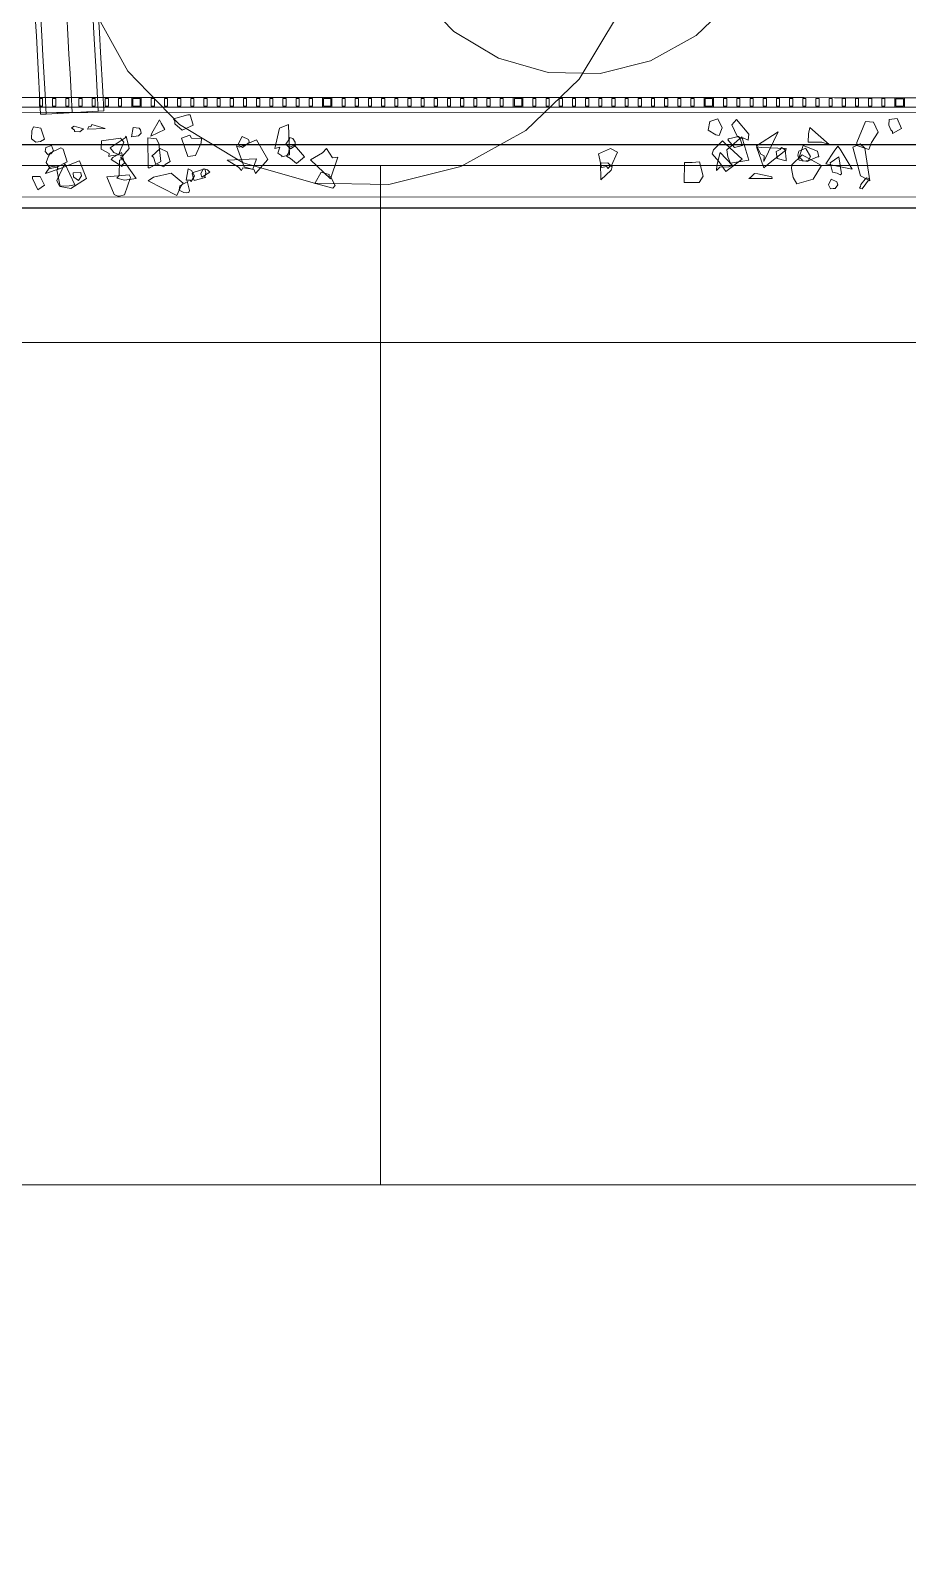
# Model space of a CAD drawing. Header units: millimetres. Extents: x -31757 to 121236, y -27283 to 59400.
# Drawn here: x 60541 to 68868, y -12800 to 1683 of the extents above; entities that cross this region are included whole.
import ezdxf

# ---------------------------------------------------------------- set-up
doc = ezdxf.new("R2010")
doc.units = ezdxf.units.MM
for name, color, linetype, lineweight in [('10_見えがかり', 7, 'Continuous', 13), ('30_敷地・外構', 8, 'Continuous', 9), ('90_図枠', 7, 'Continuous', 25)]:
    doc.layers.add(name, color=color, linetype=linetype, lineweight=lineweight)

msp = doc.modelspace()

# ---------------------------------------------------------------- linework, layer by layer
at = {"layer": '10_見えがかり'}
for points in [[(61132, 1844), (61142, 1658), (61163, 1288), (61173, 1102), (61183, 917), (60690, 890), (60680, 1075), (60659, 1446), (60649, 1631), (60618, 2187)], [(61174, 2032), (61195, 1661), (61205, 1476), (61226, 1105), (61236, 920), (61186, 917), (60687, 890), (60637, 887), (60627, 1072), (60616, 1257), (60596, 1628), (60586, 1813)], [(67216, 1977), (66861, 1634), (66429, 1395), (65951, 1275), (65457, 1284), (64983, 1420), (64560, 1674), (64217, 2029)], [(66113, 1827), (65750, 1222), (65243, 733), (64626, 391), (63942, 221), (63238, 233), (62560, 427), (61956, 790), (61466, 1297), (61124, 1914)], [(51942, 1047), (54960, 1046), (57978, 1046), (60996, 1046), (64014, 1046), (67032, 1046), (70050, 1045)], [(60354, 1046), (60928, 1046), (61071, 1046), (61215, 1046), (61502, 1046), (61502, 1038), (61502, 1031), (61502, 1023), (61502, 1001), (61502, 993), (61502, 978), (61502, 971), (61502, 963), (61502, 956), (61071, 956), (60928, 956), (60784, 956), (60641, 956), (60497, 956)], [(60633, 1038), (60636, 1038), (60638, 1038), (60643, 1038), (60646, 1038), (60648, 1038), (60651, 1038), (60656, 1038), (60656, 1026), (60656, 1020), (60656, 1013), (60656, 1007), (60656, 1001), (60656, 995), (60656, 988), (60656, 982), (60656, 976), (60656, 963), (60653, 963), (60651, 963), (60646, 963), (60643, 963), (60641, 963), (60633, 963), (60631, 963), (60628, 963), (60626, 963), (60626, 970), (60626, 976), (60626, 982), (60626, 988), (60626, 995), (60626, 1013), (60626, 1020), (60626, 1026), (60626, 1038), (60631, 1038), (60633, 1038)], [(60756, 1038), (60758, 1038), (60761, 1038), (60763, 1038), (60768, 1038), (60771, 1038), (60773, 1038), (60776, 1038), (60778, 1038), (60781, 1038), (60781, 1032), (60781, 1013), (60781, 1001), (60781, 982), (60781, 976), (60781, 963), (60778, 963), (60773, 963), (60771, 963), (60768, 963), (60766, 963), (60763, 963), (60761, 963), (60758, 963), (60753, 963), (60751, 963), (60751, 976), (60751, 982), (60751, 988), (60751, 995), (60751, 1007), (60751, 1020), (60751, 1026), (60751, 1038), (60753, 1038), (60756, 1038)], [(60883, 1038), (60886, 1038), (60888, 1038), (60891, 1038), (60893, 1038), (60896, 1038), (60898, 1038), (60906, 1038), (60906, 1032), (60906, 1026), (60906, 1020), (60906, 1013), (60906, 1007), (60906, 988), (60906, 982), (60906, 976), (60906, 970), (60906, 963), (60901, 963), (60898, 963), (60896, 963), (60893, 963), (60891, 963), (60888, 963), (60883, 963), (60881, 963), (60876, 963), (60876, 970), (60876, 976), (60876, 982), (60876, 988), (60876, 995), (60876, 1007), (60876, 1013), (60876, 1020), (60876, 1026), (60876, 1032), (60876, 1038), (60881, 1038), (60883, 1038)], [(61011, 1038), (61014, 1038), (61016, 1038), (61019, 1038), (61021, 1038), (61024, 1038), (61026, 1038), (61029, 1038), (61031, 1038), (61031, 1032), (61031, 1026), (61031, 1020), (61031, 1013), (61031, 1007), (61031, 982), (61031, 976), (61031, 963), (61029, 963), (61026, 963), (61021, 963), (61019, 963), (61014, 963), (61011, 963), (61009, 963), (61006, 963), (61004, 963), (61001, 963), (61001, 970), (61001, 976), (61001, 982), (61001, 988), (61001, 1001), (61001, 1013), (61001, 1026), (61001, 1032), (61001, 1038), (61004, 1038), (61006, 1038), (61011, 1038)], [(61131, 1038), (61134, 1038), (61136, 1038), (61139, 1038), (61141, 1038), (61144, 1038), (61146, 1038), (61149, 1038), (61151, 1038), (61154, 1038), (61156, 1038), (61156, 1032), (61156, 1026), (61156, 1020), (61156, 1007), (61156, 995), (61156, 988), (61156, 982), (61156, 976), (61156, 963), (61154, 963), (61151, 963), (61149, 963), (61146, 963), (61144, 963), (61141, 963), (61139, 963), (61136, 963), (61134, 963), (61131, 963), (61129, 963), (61126, 963), (61126, 976), (61126, 982), (61126, 988), (61126, 995), (61126, 1007), (61126, 1013), (61126, 1020), (61126, 1026), (61126, 1038), (61129, 1038), (61131, 1038)], [(61259, 1038), (61261, 1038), (61264, 1038), (61266, 1038), (61269, 1038), (61276, 1038), (61279, 1038), (61281, 1038), (61281, 1032), (61281, 1026), (61281, 1020), (61281, 1001), (61281, 995), (61281, 988), (61281, 982), (61281, 976), (61281, 970), (61281, 963), (61276, 963), (61274, 963), (61271, 963), (61269, 963), (61266, 963), (61264, 963), (61261, 963), (61259, 963), (61256, 963), (61254, 963), (61251, 963), (61251, 970), (61251, 982), (61251, 988), (61251, 995), (61251, 1001), (61251, 1007), (61251, 1013), (61251, 1032), (61251, 1038), (61254, 1038), (61256, 1038), (61259, 1038)], [(61384, 1038), (61386, 1038), (61389, 1038), (61391, 1038), (61394, 1038), (61399, 1038), (61401, 1038), (61404, 1038), (61406, 1038), (61406, 1032), (61406, 1026), (61406, 1013), (61406, 1007), (61406, 995), (61406, 988), (61406, 982), (61406, 976), (61406, 970), (61406, 963), (61404, 963), (61401, 963), (61399, 963), (61396, 963), (61394, 963), (61391, 963), (61389, 963), (61386, 963), (61384, 963), (61379, 963), (61376, 963), (61376, 970), (61376, 976), (61376, 982), (61376, 988), (61376, 995), (61376, 1001), (61376, 1007), (61376, 1013), (61376, 1020), (61376, 1032), (61376, 1038), (61381, 1038), (61384, 1038)], [(61502, 1031), (61502, 1046), (61509, 1046), (61524, 1046), (61539, 1046), (61547, 1046), (61554, 1046), (61562, 1046), (61569, 1046), (61584, 1046), (61592, 1046), (61592, 1038), (61592, 1031), (61592, 1023), (61592, 1016), (61592, 1008), (61592, 1001), (61592, 993), (61592, 986), (61592, 978), (61592, 971), (61592, 956), (61584, 956), (61577, 956), (61562, 956), (61554, 956), (61547, 956), (61539, 956), (61532, 956), (61517, 956), (61509, 956), (61502, 956), (61502, 963), (61502, 971), (61502, 978), (61502, 986), (61502, 993), (61502, 1001), (61502, 1023), (61502, 1031)], [(61512, 1024), (61512, 1030), (61512, 1036), (61517, 1036), (61523, 1036), (61529, 1036), (61535, 1036), (61541, 1036), (61552, 1036), (61558, 1036), (61564, 1036), (61570, 1036), (61582, 1036), (61582, 1030), (61582, 1024), (61582, 1018), (61582, 1013), (61582, 1007), (61582, 995), (61582, 983), (61582, 978), (61582, 966), (61570, 966), (61564, 966), (61558, 966), (61552, 966), (61547, 966), (61541, 966), (61535, 966), (61529, 966), (61512, 966), (61512, 972), (61512, 978), (61512, 983), (61512, 995), (61512, 1001), (61512, 1007), (61512, 1013), (61512, 1018), (61512, 1024)], [(61592, 1001), (61592, 1008), (61592, 1016), (61592, 1023), (61592, 1038), (61592, 1046), (62022, 1046), (62166, 1046), (62309, 1046), (62453, 1046), (62596, 1046), (62740, 1046), (62883, 1046), (63313, 1046), (63313, 1038), (63313, 1031), (63313, 1023), (63313, 1016), (63313, 1008), (63313, 993), (63313, 986), (63313, 978), (63313, 971), (63313, 963), (63313, 956), (63170, 956), (63027, 956), (62883, 956), (62740, 956), (62596, 956), (62453, 956), (62309, 956), (62166, 956), (62022, 956), (61879, 956), (61735, 956), (61592, 956), (61592, 963), (61592, 971), (61592, 978), (61592, 986), (61592, 1001)], [(61694, 1038), (61697, 1038), (61699, 1038), (61702, 1038), (61704, 1038), (61709, 1038), (61712, 1038), (61714, 1038), (61717, 1038), (61717, 1032), (61717, 1026), (61717, 1020), (61717, 1013), (61717, 1007), (61717, 1001), (61717, 995), (61717, 988), (61717, 982), (61717, 976), (61717, 970), (61717, 963), (61714, 963), (61712, 963), (61709, 963), (61707, 963), (61704, 963), (61702, 963), (61699, 963), (61694, 963), (61692, 963), (61689, 963), (61687, 963), (61687, 970), (61687, 976), (61687, 982), (61687, 1001), (61687, 1007), (61687, 1020), (61687, 1026), (61687, 1032), (61687, 1038), (61689, 1038), (61692, 1038), (61694, 1038)], [(61819, 1038), (61822, 1038), (61824, 1038), (61827, 1038), (61829, 1038), (61832, 1038), (61834, 1038), (61837, 1038), (61839, 1038), (61842, 1038), (61842, 1032), (61842, 1026), (61842, 1020), (61842, 1013), (61842, 1007), (61842, 995), (61842, 988), (61842, 982), (61842, 976), (61842, 970), (61842, 963), (61839, 963), (61837, 963), (61834, 963), (61832, 963), (61829, 963), (61827, 963), (61824, 963), (61822, 963), (61819, 963), (61817, 963), (61814, 963), (61812, 963), (61812, 970), (61812, 976), (61812, 988), (61812, 1001), (61812, 1007), (61812, 1013), (61812, 1026), (61812, 1038), (61814, 1038), (61817, 1038), (61819, 1038)], [(61942, 1038), (61945, 1038), (61947, 1038), (61950, 1038), (61952, 1038), (61960, 1038), (61962, 1038), (61965, 1038), (61967, 1038), (61967, 1032), (61967, 1026), (61967, 1020), (61967, 1007), (61967, 995), (61967, 988), (61967, 982), (61967, 976), (61967, 963), (61962, 963), (61960, 963), (61957, 963), (61955, 963), (61950, 963), (61947, 963), (61945, 963), (61940, 963), (61937, 963), (61937, 970), (61937, 976), (61937, 982), (61937, 988), (61937, 995), (61937, 1007), (61937, 1013), (61937, 1020), (61937, 1026), (61937, 1032), (61937, 1038), (61940, 1038), (61942, 1038)], [(62070, 1038), (62072, 1038), (62075, 1038), (62077, 1038), (62080, 1038), (62082, 1038), (62085, 1038), (62087, 1038), (62090, 1038), (62092, 1038), (62092, 1032), (62092, 1026), (62092, 1020), (62092, 1007), (62092, 995), (62092, 988), (62092, 982), (62092, 976), (62092, 970), (62092, 963), (62087, 963), (62085, 963), (62080, 963), (62077, 963), (62075, 963), (62070, 963), (62067, 963), (62062, 963), (62062, 982), (62062, 988), (62062, 1007), (62062, 1013), (62062, 1020), (62062, 1038), (62065, 1038), (62070, 1038)], [(62192, 1038), (62197, 1038), (62200, 1038), (62202, 1038), (62205, 1038), (62212, 1038), (62215, 1038), (62217, 1038), (62217, 1032), (62217, 1026), (62217, 1013), (62217, 1001), (62217, 988), (62217, 982), (62217, 976), (62217, 963), (62215, 963), (62212, 963), (62210, 963), (62207, 963), (62205, 963), (62202, 963), (62200, 963), (62197, 963), (62195, 963), (62192, 963), (62190, 963), (62187, 963), (62187, 970), (62187, 976), (62187, 982), (62187, 988), (62187, 1007), (62187, 1013), (62187, 1020), (62187, 1026), (62187, 1032), (62187, 1038), (62190, 1038), (62192, 1038)], [(62317, 1038), (62322, 1038), (62325, 1038), (62327, 1038), (62330, 1038), (62332, 1038), (62335, 1038), (62337, 1038), (62340, 1038), (62342, 1038), (62342, 1032), (62342, 1026), (62342, 1020), (62342, 1013), (62342, 1007), (62342, 995), (62342, 988), (62342, 982), (62342, 976), (62342, 963), (62340, 963), (62337, 963), (62335, 963), (62332, 963), (62330, 963), (62327, 963), (62325, 963), (62322, 963), (62320, 963), (62317, 963), (62315, 963), (62312, 963), (62312, 970), (62312, 982), (62312, 995), (62312, 1013), (62312, 1020), (62312, 1032), (62312, 1038), (62315, 1038), (62317, 1038)], [(62445, 1038), (62448, 1038), (62450, 1038), (62455, 1038), (62460, 1038), (62463, 1038), (62465, 1038), (62468, 1038), (62468, 1032), (62468, 1020), (62468, 1013), (62468, 1007), (62468, 1001), (62468, 995), (62468, 988), (62468, 982), (62468, 976), (62468, 970), (62468, 963), (62463, 963), (62460, 963), (62458, 963), (62455, 963), (62445, 963), (62443, 963), (62438, 963), (62438, 970), (62438, 976), (62438, 982), (62438, 988), (62438, 995), (62438, 1001), (62438, 1007), (62438, 1013), (62438, 1020), (62438, 1026), (62438, 1038), (62440, 1038), (62443, 1038), (62445, 1038)], [(62568, 1038), (62570, 1038), (62573, 1038), (62575, 1038), (62578, 1038), (62583, 1038), (62585, 1038), (62588, 1038), (62590, 1038), (62593, 1038), (62593, 1032), (62593, 1026), (62593, 1020), (62593, 1013), (62593, 1007), (62593, 995), (62593, 982), (62593, 976), (62593, 963), (62590, 963), (62588, 963), (62583, 963), (62580, 963), (62578, 963), (62575, 963), (62573, 963), (62568, 963), (62565, 963), (62563, 963), (62563, 970), (62563, 976), (62563, 988), (62563, 995), (62563, 1001), (62563, 1007), (62563, 1013), (62563, 1020), (62563, 1026), (62563, 1032), (62563, 1038), (62565, 1038), (62568, 1038)], [(62693, 1038), (62695, 1038), (62698, 1038), (62700, 1038), (62703, 1038), (62705, 1038), (62708, 1038), (62713, 1038), (62715, 1038), (62718, 1038), (62718, 1032), (62718, 1020), (62718, 1013), (62718, 1007), (62718, 995), (62718, 988), (62718, 982), (62718, 976), (62718, 963), (62713, 963), (62710, 963), (62708, 963), (62705, 963), (62700, 963), (62698, 963), (62695, 963), (62693, 963), (62690, 963), (62688, 963), (62688, 976), (62688, 982), (62688, 988), (62688, 995), (62688, 1007), (62688, 1013), (62688, 1020), (62688, 1026), (62688, 1032), (62688, 1038), (62690, 1038), (62693, 1038)], [(62820, 1038), (62823, 1038), (62825, 1038), (62830, 1038), (62833, 1038), (62835, 1038), (62840, 1038), (62843, 1038), (62843, 1032), (62843, 1026), (62843, 1020), (62843, 1013), (62843, 1007), (62843, 1001), (62843, 995), (62843, 988), (62843, 982), (62843, 976), (62843, 970), (62843, 963), (62840, 963), (62838, 963), (62835, 963), (62833, 963), (62830, 963), (62825, 963), (62823, 963), (62820, 963), (62818, 963), (62815, 963), (62813, 963), (62813, 970), (62813, 976), (62813, 982), (62813, 988), (62813, 995), (62813, 1001), (62813, 1013), (62813, 1020), (62813, 1026), (62813, 1032), (62813, 1038), (62815, 1038), (62820, 1038)], [(62943, 1038), (62948, 1038), (62951, 1038), (62953, 1038), (62956, 1038), (62958, 1038), (62961, 1038), (62963, 1038), (62966, 1038), (62968, 1038), (62968, 1032), (62968, 1026), (62968, 1020), (62968, 1013), (62968, 1007), (62968, 995), (62968, 988), (62968, 982), (62968, 976), (62968, 963), (62966, 963), (62963, 963), (62961, 963), (62958, 963), (62956, 963), (62953, 963), (62951, 963), (62948, 963), (62946, 963), (62943, 963), (62941, 963), (62938, 963), (62938, 970), (62938, 976), (62938, 982), (62938, 995), (62938, 1001), (62938, 1007), (62938, 1013), (62938, 1020), (62938, 1026), (62938, 1038), (62941, 1038), (62943, 1038)], [(63068, 1038), (63071, 1038), (63076, 1038), (63081, 1038), (63086, 1038), (63088, 1038), (63091, 1038), (63093, 1038), (63093, 1032), (63093, 1026), (63093, 1020), (63093, 1001), (63093, 995), (63093, 982), (63093, 976), (63093, 963), (63091, 963), (63088, 963), (63086, 963), (63083, 963), (63081, 963), (63078, 963), (63076, 963), (63073, 963), (63071, 963), (63066, 963), (63063, 963), (63063, 970), (63063, 982), (63063, 988), (63063, 995), (63063, 1001), (63063, 1007), (63063, 1013), (63063, 1020), (63063, 1032), (63063, 1038), (63066, 1038), (63068, 1038)], [(63196, 1038), (63198, 1038), (63201, 1038), (63203, 1038), (63206, 1038), (63211, 1038), (63213, 1038), (63218, 1038), (63218, 1026), (63218, 1020), (63218, 1013), (63218, 1001), (63218, 988), (63218, 976), (63218, 963), (63213, 963), (63211, 963), (63208, 963), (63206, 963), (63196, 963), (63193, 963), (63191, 963), (63188, 963), (63188, 976), (63188, 982), (63188, 1001), (63188, 1007), (63188, 1013), (63188, 1020), (63188, 1026), (63188, 1032), (63188, 1038), (63191, 1038), (63193, 1038), (63196, 1038)], [(63313, 1038), (63313, 1046), (63321, 1046), (63328, 1046), (63336, 1046), (63343, 1046), (63351, 1046), (63358, 1046), (63366, 1046), (63373, 1046), (63381, 1046), (63388, 1046), (63396, 1046), (63403, 1046), (63403, 1038), (63403, 1031), (63403, 1008), (63403, 993), (63403, 971), (63403, 963), (63403, 956), (63396, 956), (63388, 956), (63381, 956), (63373, 956), (63366, 956), (63358, 956), (63351, 956), (63343, 956), (63321, 956), (63313, 956), (63313, 963), (63313, 971), (63313, 978), (63313, 986), (63313, 993), (63313, 1001), (63313, 1016), (63313, 1023), (63313, 1031), (63313, 1038)], [(63323, 1030), (63323, 1036), (63329, 1036), (63335, 1036), (63341, 1036), (63347, 1036), (63353, 1036), (63358, 1036), (63364, 1036), (63370, 1036), (63376, 1036), (63382, 1036), (63388, 1036), (63393, 1036), (63393, 1030), (63393, 1024), (63393, 1018), (63393, 1012), (63393, 1007), (63393, 1001), (63393, 989), (63393, 983), (63393, 977), (63393, 972), (63393, 966), (63388, 966), (63382, 966), (63370, 966), (63364, 966), (63358, 966), (63353, 966), (63347, 966), (63335, 966), (63329, 966), (63323, 966), (63323, 972), (63323, 983), (63323, 989), (63323, 995), (63323, 1001), (63323, 1007), (63323, 1012), (63323, 1018), (63323, 1024), (63323, 1030)], [(63403, 986), (63403, 1001), (63403, 1008), (63403, 1016), (63403, 1023), (63403, 1031), (63403, 1038), (63403, 1046), (63547, 1046), (63690, 1046), (63834, 1046), (63977, 1046), (64121, 1046), (64264, 1046), (64408, 1046), (64695, 1046), (64838, 1046), (65125, 1046), (65125, 1038), (65125, 1031), (65125, 1023), (65125, 1016), (65125, 1008), (65125, 1001), (65125, 986), (65125, 978), (65125, 971), (65125, 956), (64982, 956), (64838, 956), (64695, 956), (64551, 956), (64408, 956), (64264, 956), (64121, 956), (63977, 956), (63834, 956), (63403, 956), (63403, 963), (63403, 971), (63403, 986)], [(63511, 1038), (63516, 1038), (63521, 1038), (63524, 1038), (63526, 1038), (63529, 1038), (63529, 1026), (63529, 1020), (63529, 1013), (63529, 1007), (63529, 1001), (63529, 988), (63529, 976), (63529, 963), (63524, 963), (63521, 963), (63519, 963), (63516, 963), (63509, 963), (63506, 963), (63504, 963), (63501, 963), (63499, 963), (63499, 976), (63499, 982), (63499, 988), (63499, 994), (63499, 1007), (63499, 1013), (63499, 1020), (63499, 1026), (63499, 1038), (63501, 1038), (63504, 1038), (63511, 1038)], [(63631, 1038), (63634, 1038), (63636, 1038), (63639, 1038), (63641, 1038), (63644, 1038), (63646, 1038), (63649, 1038), (63651, 1038), (63654, 1038), (63654, 1032), (63654, 1020), (63654, 1013), (63654, 1007), (63654, 1001), (63654, 982), (63654, 976), (63654, 970), (63654, 963), (63651, 963), (63649, 963), (63646, 963), (63644, 963), (63641, 963), (63639, 963), (63634, 963), (63631, 963), (63629, 963), (63626, 963), (63624, 963), (63624, 970), (63624, 976), (63624, 982), (63624, 988), (63624, 994), (63624, 1001), (63624, 1007), (63624, 1013), (63624, 1020), (63624, 1026), (63624, 1032), (63624, 1038), (63626, 1038), (63629, 1038), (63631, 1038)], [(63754, 1038), (63756, 1038), (63759, 1038), (63764, 1038), (63766, 1038), (63769, 1038), (63776, 1038), (63779, 1038), (63779, 1032), (63779, 1013), (63779, 1007), (63779, 994), (63779, 988), (63779, 976), (63779, 963), (63776, 963), (63771, 963), (63769, 963), (63766, 963), (63761, 963), (63759, 963), (63756, 963), (63754, 963), (63751, 963), (63749, 963), (63749, 970), (63749, 976), (63749, 982), (63749, 988), (63749, 994), (63749, 1007), (63749, 1013), (63749, 1019), (63749, 1026), (63749, 1032), (63749, 1038), (63751, 1038), (63754, 1038)], [(63882, 1038), (63884, 1038), (63887, 1038), (63889, 1038), (63892, 1038), (63894, 1038), (63897, 1038), (63902, 1038), (63904, 1038), (63904, 1026), (63904, 1019), (63904, 1013), (63904, 1001), (63904, 994), (63904, 988), (63904, 982), (63904, 976), (63904, 963), (63897, 963), (63894, 963), (63892, 963), (63889, 963), (63887, 963), (63884, 963), (63882, 963), (63879, 963), (63877, 963), (63874, 963), (63874, 982), (63874, 988), (63874, 1007), (63874, 1013), (63874, 1019), (63874, 1026), (63874, 1038), (63877, 1038), (63882, 1038)], [(64007, 1038), (64009, 1038), (64014, 1038), (64017, 1038), (64019, 1038), (64022, 1038), (64027, 1038), (64029, 1038), (64029, 1032), (64029, 1026), (64029, 1013), (64029, 1007), (64029, 994), (64029, 988), (64029, 982), (64029, 976), (64029, 969), (64029, 963), (64027, 963), (64024, 963), (64022, 963), (64019, 963), (64017, 963), (64012, 963), (64009, 963), (64007, 963), (64004, 963), (64002, 963), (63999, 963), (63999, 969), (63999, 976), (63999, 988), (63999, 1001), (63999, 1007), (63999, 1013), (63999, 1019), (63999, 1032), (63999, 1038), (64002, 1038), (64004, 1038), (64007, 1038)], [(64129, 1038), (64132, 1038), (64134, 1038), (64137, 1038), (64139, 1038), (64142, 1038), (64144, 1038), (64152, 1038), (64154, 1038), (64154, 1032), (64154, 1026), (64154, 1019), (64154, 1013), (64154, 1007), (64154, 994), (64154, 988), (64154, 976), (64154, 963), (64152, 963), (64149, 963), (64144, 963), (64142, 963), (64139, 963), (64134, 963), (64132, 963), (64129, 963), (64127, 963), (64124, 963), (64124, 969), (64124, 976), (64124, 982), (64124, 994), (64124, 1007), (64124, 1019), (64124, 1026), (64124, 1032), (64124, 1038), (64127, 1038), (64129, 1038)], [(64257, 1038), (64259, 1038), (64262, 1038), (64264, 1038), (64267, 1038), (64269, 1038), (64272, 1038), (64274, 1038), (64277, 1038), (64279, 1038), (64279, 1032), (64279, 1026), (64279, 1019), (64279, 1013), (64279, 1007), (64279, 1001), (64279, 994), (64279, 988), (64279, 982), (64279, 976), (64279, 969), (64279, 963), (64277, 963), (64274, 963), (64272, 963), (64269, 963), (64267, 963), (64264, 963), (64262, 963), (64257, 963), (64254, 963), (64252, 963), (64249, 963), (64249, 976), (64249, 982), (64249, 988), (64249, 994), (64249, 1019), (64249, 1026), (64249, 1038), (64252, 1038), (64254, 1038), (64257, 1038)], [(64380, 1038), (64382, 1038), (64392, 1038), (64395, 1038), (64397, 1038), (64400, 1038), (64402, 1038), (64405, 1038), (64405, 1032), (64405, 1019), (64405, 1013), (64405, 1007), (64405, 988), (64405, 982), (64405, 976), (64405, 963), (64402, 963), (64400, 963), (64397, 963), (64395, 963), (64392, 963), (64390, 963), (64387, 963), (64385, 963), (64382, 963), (64380, 963), (64377, 963), (64375, 963), (64375, 976), (64375, 982), (64375, 988), (64375, 1001), (64375, 1007), (64375, 1013), (64375, 1019), (64375, 1026), (64375, 1032), (64375, 1038), (64377, 1038), (64380, 1038)], [(64507, 1038), (64510, 1038), (64512, 1038), (64515, 1038), (64517, 1038), (64520, 1038), (64522, 1038), (64525, 1038), (64527, 1038), (64530, 1038), (64530, 1032), (64530, 1026), (64530, 1019), (64530, 1013), (64530, 1007), (64530, 994), (64530, 982), (64530, 976), (64530, 969), (64530, 963), (64527, 963), (64522, 963), (64520, 963), (64517, 963), (64515, 963), (64512, 963), (64510, 963), (64507, 963), (64502, 963), (64500, 963), (64500, 969), (64500, 976), (64500, 982), (64500, 988), (64500, 994), (64500, 1007), (64500, 1019), (64500, 1026), (64500, 1032), (64500, 1038), (64502, 1038), (64505, 1038), (64507, 1038)], [(64632, 1038), (64635, 1038), (64637, 1038), (64640, 1038), (64642, 1038), (64645, 1038), (64650, 1038), (64652, 1038), (64655, 1038), (64655, 1032), (64655, 1026), (64655, 1013), (64655, 1007), (64655, 994), (64655, 988), (64655, 982), (64655, 976), (64655, 969), (64655, 963), (64652, 963), (64650, 963), (64647, 963), (64645, 963), (64642, 963), (64640, 963), (64637, 963), (64635, 963), (64632, 963), (64630, 963), (64625, 963), (64625, 969), (64625, 976), (64625, 982), (64625, 988), (64625, 994), (64625, 1007), (64625, 1013), (64625, 1026), (64625, 1032), (64625, 1038), (64627, 1038), (64630, 1038), (64632, 1038)], [(64755, 1038), (64757, 1038), (64760, 1038), (64762, 1038), (64765, 1038), (64767, 1038), (64770, 1038), (64772, 1038), (64775, 1038), (64777, 1038), (64780, 1038), (64780, 1032), (64780, 1026), (64780, 1019), (64780, 1013), (64780, 1001), (64780, 994), (64780, 988), (64780, 982), (64780, 976), (64780, 963), (64777, 963), (64775, 963), (64772, 963), (64770, 963), (64767, 963), (64762, 963), (64760, 963), (64757, 963), (64755, 963), (64752, 963), (64750, 963), (64750, 969), (64750, 982), (64750, 988), (64750, 994), (64750, 1007), (64750, 1013), (64750, 1019), (64750, 1026), (64750, 1032), (64750, 1038), (64752, 1038), (64755, 1038)], [(64880, 1038), (64883, 1038), (64885, 1038), (64888, 1038), (64890, 1038), (64893, 1038), (64895, 1038), (64898, 1038), (64900, 1038), (64903, 1038), (64905, 1038), (64905, 1032), (64905, 1026), (64905, 1019), (64905, 1007), (64905, 994), (64905, 988), (64905, 982), (64905, 976), (64905, 963), (64903, 963), (64900, 963), (64898, 963), (64895, 963), (64893, 963), (64890, 963), (64888, 963), (64885, 963), (64883, 963), (64880, 963), (64878, 963), (64875, 963), (64875, 969), (64875, 982), (64875, 988), (64875, 994), (64875, 1007), (64875, 1032), (64875, 1038), (64878, 1038), (64880, 1038)], [(65008, 1038), (65010, 1038), (65013, 1038), (65018, 1038), (65020, 1038), (65023, 1038), (65025, 1038), (65028, 1038), (65030, 1038), (65030, 1026), (65030, 1013), (65030, 994), (65030, 988), (65030, 976), (65030, 969), (65030, 963), (65028, 963), (65023, 963), (65020, 963), (65018, 963), (65015, 963), (65013, 963), (65010, 963), (65008, 963), (65005, 963), (65003, 963), (65000, 963), (65000, 969), (65000, 976), (65000, 982), (65000, 988), (65000, 994), (65000, 1001), (65000, 1007), (65000, 1013), (65000, 1019), (65000, 1026), (65000, 1032), (65000, 1038), (65003, 1038), (65005, 1038), (65008, 1038)], [(65125, 1038), (65125, 1046), (65133, 1046), (65140, 1046), (65148, 1046), (65155, 1046), (65163, 1046), (65178, 1046), (65185, 1046), (65193, 1046), (65200, 1046), (65208, 1046), (65215, 1046), (65215, 1038), (65215, 1031), (65215, 1023), (65215, 1008), (65215, 1001), (65215, 993), (65215, 986), (65215, 978), (65215, 971), (65215, 956), (65208, 956), (65200, 956), (65193, 956), (65185, 956), (65178, 956), (65163, 956), (65155, 956), (65148, 956), (65140, 956), (65133, 956), (65125, 956), (65125, 963), (65125, 971), (65125, 978), (65125, 986), (65125, 1001), (65125, 1008), (65125, 1016), (65125, 1023), (65125, 1038)], [(65135, 1024), (65135, 1030), (65135, 1036), (65141, 1036), (65147, 1036), (65153, 1036), (65159, 1036), (65165, 1036), (65170, 1036), (65176, 1036), (65182, 1036), (65188, 1036), (65200, 1036), (65205, 1036), (65205, 1030), (65205, 1024), (65205, 1012), (65205, 1007), (65205, 995), (65205, 989), (65205, 983), (65205, 977), (65205, 966), (65200, 966), (65194, 966), (65188, 966), (65182, 966), (65176, 966), (65170, 966), (65165, 966), (65159, 966), (65147, 966), (65141, 966), (65135, 966), (65135, 972), (65135, 977), (65135, 983), (65135, 989), (65135, 995), (65135, 1007), (65135, 1012), (65135, 1018), (65135, 1024)], [(65215, 986), (65215, 1001), (65215, 1008), (65215, 1016), (65215, 1023), (65215, 1031), (65215, 1038), (65215, 1046), (65933, 1046), (66076, 1046), (66220, 1046), (66363, 1046), (66937, 1046), (66937, 1038), (66937, 1031), (66937, 1023), (66937, 1016), (66937, 1008), (66937, 993), (66937, 986), (66937, 978), (66937, 971), (66937, 956), (66650, 956), (66507, 956), (66363, 956), (66220, 956), (66076, 956), (65933, 956), (65789, 956), (65646, 956), (65502, 956), (65215, 956), (65215, 963), (65215, 971), (65215, 978), (65215, 986)], [(65315, 1038), (65318, 1038), (65320, 1038), (65323, 1038), (65328, 1038), (65333, 1038), (65335, 1038), (65338, 1038), (65340, 1038), (65340, 1032), (65340, 1026), (65340, 1019), (65340, 1007), (65340, 994), (65340, 982), (65340, 976), (65340, 963), (65338, 963), (65335, 963), (65333, 963), (65330, 963), (65328, 963), (65325, 963), (65323, 963), (65318, 963), (65315, 963), (65313, 963), (65310, 963), (65310, 969), (65310, 976), (65310, 982), (65310, 988), (65310, 994), (65310, 1007), (65310, 1013), (65310, 1019), (65310, 1026), (65310, 1032), (65310, 1038), (65313, 1038), (65315, 1038)], [(65443, 1038), (65446, 1038), (65448, 1038), (65451, 1038), (65453, 1038), (65458, 1038), (65463, 1038), (65466, 1038), (65466, 1032), (65466, 1026), (65466, 1019), (65466, 1013), (65466, 1001), (65466, 994), (65466, 988), (65466, 982), (65466, 976), (65466, 969), (65466, 963), (65463, 963), (65461, 963), (65458, 963), (65456, 963), (65453, 963), (65451, 963), (65446, 963), (65443, 963), (65438, 963), (65436, 963), (65436, 982), (65436, 988), (65436, 994), (65436, 1007), (65436, 1013), (65436, 1019), (65436, 1026), (65436, 1032), (65436, 1038), (65438, 1038), (65443, 1038)], [(65568, 1038), (65571, 1038), (65573, 1038), (65576, 1038), (65578, 1038), (65581, 1038), (65583, 1038), (65588, 1038), (65591, 1038), (65591, 1032), (65591, 1026), (65591, 1019), (65591, 1013), (65591, 1007), (65591, 994), (65591, 988), (65591, 982), (65591, 976), (65591, 963), (65588, 963), (65583, 963), (65581, 963), (65578, 963), (65576, 963), (65573, 963), (65571, 963), (65568, 963), (65563, 963), (65561, 963), (65561, 969), (65561, 976), (65561, 982), (65561, 988), (65561, 1001), (65561, 1007), (65561, 1013), (65561, 1019), (65561, 1032), (65561, 1038), (65563, 1038), (65568, 1038)], [(65691, 1038), (65693, 1038), (65696, 1038), (65698, 1038), (65703, 1038), (65706, 1038), (65708, 1038), (65711, 1038), (65716, 1038), (65716, 969), (65716, 963), (65713, 963), (65711, 963), (65708, 963), (65706, 963), (65703, 963), (65701, 963), (65698, 963), (65696, 963), (65691, 963), (65688, 963), (65686, 963), (65686, 969), (65686, 976), (65686, 982), (65686, 988), (65686, 994), (65686, 1001), (65686, 1013), (65686, 1019), (65686, 1026), (65686, 1032), (65686, 1038), (65691, 1038)], [(65819, 1038), (65821, 1038), (65824, 1038), (65826, 1038), (65829, 1038), (65834, 1038), (65836, 1038), (65839, 1038), (65841, 1038), (65841, 1032), (65841, 1026), (65841, 1019), (65841, 1007), (65841, 988), (65841, 982), (65841, 976), (65841, 963), (65839, 963), (65836, 963), (65834, 963), (65831, 963), (65829, 963), (65826, 963), (65824, 963), (65821, 963), (65819, 963), (65816, 963), (65814, 963), (65811, 963), (65811, 969), (65811, 976), (65811, 988), (65811, 1001), (65811, 1007), (65811, 1013), (65811, 1019), (65811, 1032), (65811, 1038), (65819, 1038)], [(65941, 1038), (65944, 1038), (65946, 1038), (65949, 1038), (65951, 1038), (65954, 1038), (65956, 1038), (65959, 1038), (65961, 1038), (65964, 1038), (65966, 1038), (65966, 1032), (65966, 1026), (65966, 1019), (65966, 1001), (65966, 994), (65966, 988), (65966, 982), (65966, 976), (65966, 963), (65964, 963), (65961, 963), (65959, 963), (65956, 963), (65954, 963), (65951, 963), (65949, 963), (65946, 963), (65944, 963), (65941, 963), (65939, 963), (65936, 963), (65936, 969), (65936, 982), (65936, 988), (65936, 994), (65936, 1001), (65936, 1013), (65936, 1019), (65936, 1032), (65936, 1038), (65939, 1038), (65941, 1038)], [(66066, 1038), (66069, 1038), (66071, 1038), (66074, 1038), (66079, 1038), (66081, 1038), (66084, 1038), (66086, 1038), (66089, 1038), (66091, 1038), (66091, 1032), (66091, 1026), (66091, 1019), (66091, 1013), (66091, 1007), (66091, 994), (66091, 988), (66091, 982), (66091, 976), (66091, 963), (66089, 963), (66086, 963), (66084, 963), (66081, 963), (66079, 963), (66076, 963), (66074, 963), (66071, 963), (66069, 963), (66066, 963), (66064, 963), (66061, 963), (66061, 976), (66061, 982), (66061, 988), (66061, 994), (66061, 1013), (66061, 1019), (66061, 1026), (66061, 1038), (66066, 1038)], [(66194, 1038), (66196, 1038), (66199, 1038), (66201, 1038), (66204, 1038), (66206, 1038), (66209, 1038), (66211, 1038), (66214, 1038), (66216, 1038), (66216, 1032), (66216, 1019), (66216, 1013), (66216, 1007), (66216, 982), (66216, 976), (66216, 963), (66214, 963), (66211, 963), (66206, 963), (66204, 963), (66201, 963), (66196, 963), (66194, 963), (66191, 963), (66189, 963), (66186, 963), (66186, 969), (66186, 976), (66186, 982), (66186, 988), (66186, 994), (66186, 1001), (66186, 1007), (66186, 1013), (66186, 1019), (66186, 1026), (66186, 1032), (66186, 1038), (66191, 1038), (66194, 1038)], [(66322, 1038), (66324, 1038), (66329, 1038), (66332, 1038), (66337, 1038), (66342, 1038), (66342, 1026), (66342, 1019), (66342, 1013), (66342, 1007), (66342, 994), (66342, 988), (66342, 976), (66342, 963), (66337, 963), (66334, 963), (66332, 963), (66329, 963), (66327, 963), (66324, 963), (66322, 963), (66319, 963), (66314, 963), (66312, 963), (66312, 969), (66312, 976), (66312, 982), (66312, 988), (66312, 994), (66312, 1007), (66312, 1013), (66312, 1019), (66312, 1026), (66312, 1032), (66312, 1038), (66317, 1038), (66322, 1038)], [(66444, 1038), (66447, 1038), (66449, 1038), (66454, 1038), (66457, 1038), (66459, 1038), (66464, 1038), (66467, 1038), (66467, 1032), (66467, 1026), (66467, 1019), (66467, 1013), (66467, 1007), (66467, 1001), (66467, 994), (66467, 988), (66467, 982), (66467, 976), (66467, 963), (66464, 963), (66462, 963), (66459, 963), (66457, 963), (66454, 963), (66449, 963), (66447, 963), (66444, 963), (66442, 963), (66439, 963), (66437, 963), (66437, 969), (66437, 976), (66437, 982), (66437, 988), (66437, 1007), (66437, 1013), (66437, 1026), (66437, 1032), (66437, 1038), (66439, 1038), (66444, 1038)], [(66569, 1038), (66572, 1038), (66574, 1038), (66579, 1038), (66582, 1038), (66584, 1038), (66587, 1038), (66589, 1038), (66592, 1038), (66592, 1032), (66592, 1026), (66592, 1019), (66592, 1013), (66592, 1007), (66592, 1001), (66592, 988), (66592, 982), (66592, 976), (66592, 969), (66592, 963), (66589, 963), (66587, 963), (66584, 963), (66582, 963), (66579, 963), (66577, 963), (66574, 963), (66572, 963), (66569, 963), (66567, 963), (66564, 963), (66562, 963), (66562, 969), (66562, 976), (66562, 994), (66562, 1007), (66562, 1019), (66562, 1026), (66562, 1032), (66562, 1038), (66564, 1038), (66567, 1038), (66569, 1038)], [(66692, 1038), (66694, 1038), (66697, 1038), (66702, 1038), (66704, 1038), (66707, 1038), (66709, 1038), (66712, 1038), (66714, 1038), (66717, 1038), (66717, 1032), (66717, 1007), (66717, 1001), (66717, 994), (66717, 988), (66717, 982), (66717, 976), (66717, 963), (66714, 963), (66712, 963), (66709, 963), (66707, 963), (66704, 963), (66702, 963), (66699, 963), (66697, 963), (66694, 963), (66692, 963), (66689, 963), (66687, 963), (66687, 976), (66687, 982), (66687, 988), (66687, 1007), (66687, 1013), (66687, 1019), (66687, 1026), (66687, 1032), (66687, 1038), (66689, 1038), (66692, 1038)], [(66820, 1038), (66822, 1038), (66825, 1038), (66830, 1038), (66832, 1038), (66835, 1038), (66837, 1038), (66840, 1038), (66842, 1038), (66842, 1026), (66842, 1013), (66842, 1001), (66842, 994), (66842, 988), (66842, 982), (66842, 976), (66842, 969), (66842, 963), (66840, 963), (66837, 963), (66835, 963), (66832, 963), (66830, 963), (66827, 963), (66825, 963), (66822, 963), (66820, 963), (66817, 963), (66815, 963), (66812, 963), (66812, 969), (66812, 976), (66812, 982), (66812, 988), (66812, 994), (66812, 1001), (66812, 1007), (66812, 1013), (66812, 1026), (66812, 1032), (66812, 1038), (66815, 1038), (66817, 1038), (66820, 1038)], [(66937, 1038), (66937, 1046), (66945, 1046), (66952, 1046), (66960, 1046), (66967, 1046), (66982, 1046), (66990, 1046), (66997, 1046), (67005, 1046), (67012, 1046), (67020, 1046), (67027, 1046), (67027, 1038), (67027, 1031), (67027, 1023), (67027, 1016), (67027, 1008), (67027, 1001), (67027, 993), (67027, 978), (67027, 971), (67027, 963), (67027, 956), (67020, 956), (67012, 956), (67005, 956), (66997, 956), (66990, 956), (66982, 956), (66975, 956), (66967, 956), (66960, 956), (66952, 956), (66945, 956), (66937, 956), (66937, 963), (66937, 971), (66937, 978), (66937, 986), (66937, 993), (66937, 1008), (66937, 1016), (66937, 1023), (66937, 1031), (66937, 1038)], [(66947, 1030), (66947, 1036), (66959, 1036), (66965, 1036), (66976, 1036), (66982, 1036), (66988, 1036), (66994, 1036), (67000, 1036), (67006, 1036), (67011, 1036), (67017, 1036), (67017, 1030), (67017, 1024), (67017, 1018), (67017, 1012), (67017, 1001), (67017, 995), (67017, 989), (67017, 983), (67017, 977), (67017, 971), (67017, 966), (67011, 966), (67006, 966), (67000, 966), (66994, 966), (66988, 966), (66982, 966), (66976, 966), (66971, 966), (66965, 966), (66959, 966), (66953, 966), (66947, 966), (66947, 971), (66947, 977), (66947, 989), (66947, 995), (66947, 1001), (66947, 1012), (66947, 1018), (66947, 1024), (66947, 1030)], [(67027, 986), (67027, 1001), (67027, 1008), (67027, 1016), (67027, 1023), (67027, 1031), (67027, 1038), (67027, 1046), (67171, 1046), (67314, 1046), (67458, 1046), (67601, 1046), (67745, 1046), (67888, 1046), (68175, 1045), (68319, 1045), (68462, 1045), (68606, 1045), (68749, 1045), (68749, 1038), (68749, 1030), (68749, 1023), (68749, 1015), (68749, 1008), (68749, 1000), (68749, 985), (68749, 978), (68749, 970), (68749, 955), (68606, 955), (68462, 955), (68319, 955), (68175, 955), (68032, 956), (67888, 956), (67601, 956), (67458, 956), (67027, 956), (67027, 963), (67027, 971), (67027, 978), (67027, 986)], [(67127, 1038), (67130, 1038), (67132, 1038), (67135, 1038), (67137, 1038), (67140, 1038), (67142, 1038), (67145, 1038), (67147, 1038), (67150, 1038), (67152, 1038), (67152, 1032), (67152, 1026), (67152, 1019), (67152, 1007), (67152, 994), (67152, 982), (67152, 976), (67152, 963), (67150, 963), (67147, 963), (67145, 963), (67142, 963), (67140, 963), (67137, 963), (67135, 963), (67132, 963), (67130, 963), (67127, 963), (67125, 963), (67122, 963), (67122, 969), (67122, 976), (67122, 994), (67122, 1007), (67122, 1019), (67122, 1026), (67122, 1038), (67127, 1038)], [(67255, 1038), (67257, 1038), (67260, 1038), (67262, 1038), (67267, 1038), (67270, 1038), (67272, 1038), (67275, 1038), (67277, 1038), (67277, 1032), (67277, 1026), (67277, 1019), (67277, 1013), (67277, 1007), (67277, 1001), (67277, 994), (67277, 982), (67277, 969), (67277, 963), (67275, 963), (67272, 963), (67270, 963), (67267, 963), (67265, 963), (67262, 963), (67260, 963), (67257, 963), (67255, 963), (67252, 963), (67250, 963), (67247, 963), (67247, 969), (67247, 976), (67247, 982), (67247, 988), (67247, 994), (67247, 1001), (67247, 1007), (67247, 1013), (67247, 1019), (67247, 1026), (67247, 1032), (67247, 1038), (67250, 1038), (67252, 1038), (67255, 1038)], [(67378, 1038), (67380, 1038), (67383, 1038), (67385, 1038), (67388, 1038), (67390, 1038), (67395, 1038), (67398, 1038), (67400, 1038), (67403, 1038), (67403, 1032), (67403, 1026), (67403, 1019), (67403, 1007), (67403, 994), (67403, 988), (67403, 982), (67403, 976), (67403, 963), (67400, 963), (67398, 963), (67395, 963), (67393, 963), (67390, 963), (67388, 963), (67385, 963), (67383, 963), (67380, 963), (67375, 963), (67373, 963), (67373, 969), (67373, 982), (67373, 988), (67373, 994), (67373, 1001), (67373, 1007), (67373, 1013), (67373, 1019), (67373, 1026), (67373, 1032), (67373, 1038), (67375, 1038), (67378, 1038)], [(67508, 1038), (67523, 1038), (67525, 1038), (67528, 1038), (67528, 1032), (67528, 1026), (67528, 1019), (67528, 1013), (67528, 988), (67528, 976), (67528, 963), (67525, 963), (67523, 963), (67520, 963), (67518, 963), (67515, 963), (67513, 963), (67510, 963), (67503, 963), (67500, 963), (67498, 963), (67498, 969), (67498, 976), (67498, 982), (67498, 988), (67498, 994), (67498, 1007), (67498, 1013), (67498, 1019), (67498, 1026), (67498, 1032), (67498, 1038), (67503, 1038), (67508, 1038)], [(67630, 1038), (67633, 1038), (67638, 1038), (67645, 1038), (67648, 1038), (67653, 1038), (67653, 1032), (67653, 1026), (67653, 1019), (67653, 1007), (67653, 988), (67653, 982), (67653, 963), (67650, 963), (67648, 963), (67645, 963), (67643, 963), (67640, 963), (67638, 963), (67635, 963), (67633, 963), (67625, 963), (67623, 963), (67623, 976), (67623, 982), (67623, 1007), (67623, 1013), (67623, 1019), (67623, 1026), (67623, 1032), (67623, 1038), (67625, 1038), (67630, 1038)], [(67755, 1038), (67758, 1038), (67760, 1038), (67763, 1038), (67765, 1038), (67768, 1038), (67770, 1038), (67773, 1038), (67775, 1038), (67778, 1038), (67778, 1032), (67778, 1026), (67778, 1019), (67778, 1013), (67778, 1007), (67778, 994), (67778, 988), (67778, 982), (67778, 976), (67778, 963), (67775, 963), (67773, 963), (67770, 963), (67768, 963), (67765, 963), (67760, 963), (67758, 963), (67755, 963), (67753, 963), (67750, 963), (67748, 963), (67748, 969), (67748, 976), (67748, 982), (67748, 988), (67748, 1001), (67748, 1007), (67748, 1013), (67748, 1019), (67748, 1032), (67748, 1038), (67750, 1038), (67755, 1038)], [(67883, 1038), (67888, 1038), (67891, 1038), (67893, 1038), (67898, 1038), (67901, 1038), (67903, 1038), (67903, 1032), (67903, 1025), (67903, 1019), (67903, 1013), (67903, 1001), (67903, 988), (67903, 982), (67903, 975), (67903, 969), (67903, 963), (67901, 963), (67898, 963), (67896, 963), (67893, 963), (67891, 963), (67888, 963), (67886, 963), (67883, 963), (67878, 963), (67876, 963), (67873, 963), (67873, 969), (67873, 982), (67873, 994), (67873, 1001), (67873, 1007), (67873, 1013), (67873, 1019), (67873, 1032), (67873, 1038), (67878, 1038), (67883, 1038)], [(68006, 1038), (68011, 1038), (68013, 1038), (68016, 1038), (68018, 1038), (68021, 1038), (68026, 1038), (68028, 1038), (68028, 1032), (68028, 1019), (68028, 1013), (68028, 1007), (68028, 1000), (68028, 988), (68028, 975), (68028, 969), (68028, 963), (68026, 963), (68021, 963), (68018, 963), (68016, 963), (68013, 963), (68011, 963), (68008, 963), (68003, 963), (68001, 963), (67998, 963), (67998, 969), (67998, 975), (67998, 982), (67998, 994), (67998, 1007), (67998, 1013), (67998, 1019), (67998, 1025), (67998, 1038), (68001, 1038), (68003, 1038), (68006, 1038)], [(68128, 1038), (68141, 1038), (68143, 1038), (68146, 1038), (68148, 1038), (68151, 1038), (68153, 1038), (68153, 1032), (68153, 1025), (68153, 1019), (68153, 1013), (68153, 1007), (68153, 975), (68153, 963), (68151, 963), (68148, 963), (68146, 963), (68143, 963), (68141, 963), (68138, 963), (68136, 963), (68133, 963), (68131, 963), (68128, 963), (68126, 963), (68123, 963), (68123, 969), (68123, 975), (68123, 982), (68123, 988), (68123, 1000), (68123, 1007), (68123, 1013), (68123, 1019), (68123, 1025), (68123, 1032), (68123, 1038), (68126, 1038), (68128, 1038)], [(68256, 1038), (68259, 1038), (68261, 1038), (68264, 1038), (68266, 1038), (68269, 1038), (68271, 1038), (68274, 1038), (68276, 1038), (68279, 1038), (68279, 1032), (68279, 1019), (68279, 1000), (68279, 994), (68279, 988), (68279, 982), (68279, 975), (68279, 969), (68279, 963), (68276, 963), (68274, 963), (68271, 963), (68269, 963), (68266, 963), (68264, 963), (68261, 963), (68256, 963), (68254, 963), (68249, 963), (68249, 969), (68249, 975), (68249, 982), (68249, 988), (68249, 994), (68249, 1000), (68249, 1013), (68249, 1025), (68249, 1038), (68254, 1038), (68256, 1038)], [(68381, 1038), (68384, 1038), (68386, 1038), (68389, 1038), (68394, 1038), (68396, 1038), (68399, 1038), (68401, 1038), (68404, 1038), (68404, 1032), (68404, 1025), (68404, 1019), (68404, 1013), (68404, 1007), (68404, 1000), (68404, 994), (68404, 988), (68404, 982), (68404, 975), (68404, 969), (68404, 963), (68401, 963), (68399, 963), (68394, 963), (68391, 963), (68389, 963), (68386, 963), (68384, 963), (68381, 963), (68379, 963), (68376, 963), (68374, 963), (68374, 969), (68374, 982), (68374, 1000), (68374, 1007), (68374, 1013), (68374, 1019), (68374, 1025), (68374, 1032), (68374, 1038), (68376, 1038), (68379, 1038), (68381, 1038)], [(68509, 1038), (68511, 1038), (68514, 1038), (68516, 1038), (68519, 1038), (68521, 1038), (68524, 1038), (68526, 1038), (68529, 1038), (68529, 1032), (68529, 1025), (68529, 1019), (68529, 994), (68529, 988), (68529, 975), (68529, 963), (68526, 963), (68524, 963), (68521, 963), (68519, 963), (68516, 963), (68511, 963), (68509, 963), (68504, 963), (68501, 963), (68499, 963), (68499, 969), (68499, 988), (68499, 994), (68499, 1000), (68499, 1007), (68499, 1013), (68499, 1025), (68499, 1032), (68499, 1038), (68501, 1038), (68509, 1038)], [(68631, 1038), (68636, 1038), (68639, 1038), (68641, 1038), (68644, 1038), (68646, 1038), (68649, 1038), (68651, 1038), (68654, 1038), (68654, 1032), (68654, 1025), (68654, 1019), (68654, 1013), (68654, 1007), (68654, 994), (68654, 988), (68654, 982), (68654, 975), (68654, 969), (68654, 963), (68651, 963), (68644, 963), (68641, 963), (68639, 963), (68636, 963), (68634, 963), (68631, 963), (68629, 963), (68626, 963), (68624, 963), (68624, 969), (68624, 975), (68624, 982), (68624, 988), (68624, 1000), (68624, 1007), (68624, 1013), (68624, 1025), (68624, 1032), (68624, 1038), (68626, 1038), (68629, 1038), (68631, 1038)], [(68749, 1038), (68749, 1045), (68757, 1045), (68764, 1045), (68772, 1045), (68779, 1045), (68787, 1045), (68794, 1045), (68802, 1045), (68809, 1045), (68817, 1045), (68824, 1045), (68832, 1045), (68839, 1045), (68839, 1038), (68839, 1030), (68839, 1023), (68839, 1015), (68839, 1008), (68839, 993), (68839, 985), (68839, 978), (68839, 970), (68839, 955), (68832, 955), (68824, 955), (68817, 955), (68809, 955), (68802, 955), (68794, 955), (68787, 955), (68779, 955), (68772, 955), (68764, 955), (68757, 955), (68749, 955), (68749, 963), (68749, 970), (68749, 978), (68749, 985), (68749, 1000), (68749, 1008), (68749, 1015), (68749, 1023), (68749, 1038)], [(68759, 1024), (68759, 1030), (68759, 1035), (68777, 1035), (68782, 1035), (68788, 1035), (68794, 1035), (68806, 1035), (68812, 1035), (68829, 1035), (68829, 1030), (68829, 1024), (68829, 1018), (68829, 1012), (68829, 1006), (68829, 1000), (68829, 989), (68829, 977), (68829, 965), (68823, 965), (68817, 965), (68806, 965), (68800, 965), (68794, 965), (68788, 965), (68782, 965), (68777, 965), (68759, 965), (68759, 971), (68759, 977), (68759, 989), (68759, 995), (68759, 1006), (68759, 1012), (68759, 1018), (68759, 1024)], [(68839, 985), (68839, 993), (68839, 1008), (68839, 1015), (68839, 1023), (68839, 1030), (68839, 1038), (68839, 1045), (69270, 1045)], [(76236, 900), (76236, 100), (25245, 103), (25245, 903), (76236, 900)], [(73068, 955), (67032, 956), (64014, 956), (60996, 956), (57978, 956), (54960, 956), (51942, 957)], [(61912, 798), (61911, 826), (61897, 844), (62034, 881), (62057, 881), (62086, 784), (61981, 735), (61912, 798)], [(69270, 955), (68839, 955), (68839, 970), (68839, 978), (68839, 985)], [(60552, 729), (60569, 769), (60639, 756), (60673, 650), (60637, 628), (60590, 623), (60551, 653), (60552, 729)], [(60959, 737), (60930, 758), (60955, 774), (61045, 750), (61010, 722), (60963, 724), (60959, 727), (60959, 737)], [(61112, 768), (61122, 789), (61249, 751), (61083, 746), (61094, 770), (61112, 768)], [(61501, 672), (61514, 763), (61571, 757), (61585, 741), (61591, 707), (61566, 683), (61501, 672)], [(61693, 709), (61767, 834), (61781, 804), (61815, 743), (61684, 681), (61693, 709)], [(62906, 756), (62989, 789), (63000, 501), (62927, 484), (62926, 492), (62890, 518), (62908, 576), (62861, 562), (62906, 756)], [(67000, 821), (67068, 844), (67108, 760), (67079, 687), (67048, 691), (66975, 736), (66991, 820), (67000, 821)], [(67200, 787), (67246, 837), (67362, 699), (67355, 643), (67313, 661), (67283, 662), (67251, 678), (67200, 787)], [(67929, 701), (67942, 761), (68125, 599), (68056, 622), (67925, 621), (67929, 701)], [(68471, 818), (68544, 813), (68590, 716), (68525, 619), (68502, 553), (68386, 592), (68386, 619), (68471, 818)], [(68693, 839), (68769, 848), (68780, 825), (68810, 753), (68726, 706), (68725, 724), (68710, 740), (68690, 784), (68693, 839)], [(60687, 571), (60739, 590), (60759, 539), (60733, 511), (60728, 517), (60704, 507), (60680, 534), (60687, 571)], [(61396, 660), (61427, 624), (61377, 501), (61304, 492), (61284, 488), (61286, 515), (61212, 555), (61215, 634), (61396, 660)], [(61415, 490), (61333, 524), (61296, 568), (61439, 664), (61449, 679), (61477, 562), (61415, 490)], [(61659, 379), (61656, 665), (61738, 655), (61758, 608), (61778, 439), (61673, 380), (61659, 379)], [(62068, 662), (62164, 658), (62160, 615), (62108, 495), (62035, 485), (61975, 659), (62054, 690), (62068, 662)], [(62526, 575), (62688, 645), (62794, 459), (62676, 326), (62666, 360), (62571, 387), (62498, 587), (62526, 575)], [(62508, 596), (62550, 676), (62611, 649), (62614, 640), (62618, 619), (62555, 573), (62508, 596)], [(63001, 667), (63031, 658), (63054, 621), (63055, 587), (63011, 560), (62964, 604), (63000, 653), (63001, 651), (63001, 667)], [(63000, 576), (63046, 593), (63142, 483), (63067, 421), (63011, 466), (62972, 489), (62990, 517), (63000, 576)], [(67014, 511), (67026, 551), (67112, 635), (67141, 606), (67297, 461), (67142, 344), (67076, 440), (67014, 511)], [(67152, 551), (67294, 673), (67361, 452), (67189, 423), (67161, 483), (67152, 551)], [(67161, 645), (67167, 654), (67262, 676), (67277, 659), (67300, 592), (67227, 572), (67161, 645)], [(67435, 589), (67640, 721), (67504, 439), (67507, 492), (67477, 509), (67435, 589)], [(67878, 592), (68014, 537), (68025, 483), (68015, 482), (67935, 448), (67875, 441), (67867, 456), (67838, 481), (67878, 592)], [(68172, 538), (68207, 583), (68228, 557), (68343, 365), (68094, 417), (68172, 538)], [(68422, 304), (68350, 576), (68418, 606), (68462, 567), (68511, 255), (68427, 301), (68422, 304)], [(60729, 522), (60828, 570), (60850, 556), (60890, 436), (60791, 386), (60726, 372), (60690, 431), (60712, 490), (60729, 522)], [(60922, 183), (60821, 200), (60791, 361), (61006, 446), (61071, 276), (60922, 183)], [(61411, 390), (61306, 459), (61321, 476), (61404, 524), (61432, 424), (61410, 408), (61411, 390)], [(61386, 451), (61402, 454), (61397, 483), (61544, 278), (61433, 261), (61361, 282), (61381, 305), (61386, 451)], [(61773, 561), (61838, 530), (61868, 439), (61819, 412), (61806, 387), (61727, 419), (61708, 479), (61692, 490), (61773, 561)], [(62543, 354), (62517, 386), (62409, 452), (62686, 465), (62651, 367), (62557, 379), (62543, 354)], [(63312, 520), (63350, 562), (63407, 475), (63459, 480), (63388, 273), (63200, 454), (63312, 520)], [(66009, 393), (65962, 382), (65933, 511), (66049, 563), (66113, 527), (66055, 395), (66042, 394), (66027, 372), (66009, 393)], [(66747, 241), (66750, 430), (66824, 429), (66892, 435), (66929, 300), (66889, 241), (66747, 241)], [(67056, 352), (67059, 402), (67090, 526), (67208, 401), (67171, 389), (67086, 384), (67056, 352)], [(67480, 573), (67715, 561), (67712, 547), (67549, 417), (67505, 378), (67433, 579), (67480, 573)], [(67631, 467), (67622, 533), (67659, 552), (67671, 572), (67708, 551), (67717, 460), (67716, 444), (67631, 467)], [(67769, 408), (67868, 503), (68052, 401), (67971, 270), (67818, 228), (67782, 286), (67768, 372), (67769, 408)], [(67827, 499), (67836, 537), (67903, 567), (67906, 557), (67948, 485), (67923, 439), (67841, 453), (67827, 499)], [(68146, 375), (68133, 425), (68216, 483), (68240, 322), (68228, 311), (68200, 329), (68157, 339), (68146, 375)], [(63865, 401), (63865, -1279), (57490, -1279), (57490, 101), (57490, 401), (63865, 401)], [(60611, 171), (60558, 278), (60559, 298), (60633, 295), (60673, 213), (60611, 171)], [(60723, 385), (60751, 392), (60801, 398), (60798, 370), (60822, 374), (60682, 326), (60723, 385)], [(60790, 259), (60866, 419), (60963, 218), (60909, 207), (60817, 205), (60790, 259)], [(60945, 332), (61018, 335), (61020, 330), (61025, 303), (60997, 257), (60951, 289), (60949, 291), (60945, 332)], [(61266, 293), (61476, 313), (61491, 287), (61432, 123), (61387, 111), (61370, 111), (61334, 126), (61266, 293)], [(61707, 290), (61876, 327), (61989, 234), (61971, 209), (61931, 115), (61658, 256), (61707, 290)], [(62020, 262), (62038, 369), (62070, 353), (62097, 303), (62067, 248), (62056, 262), (62020, 262)], [(62077, 323), (62084, 333), (62197, 369), (62206, 335), (62197, 293), (62202, 286), (62096, 259), (62077, 323)], [(62168, 289), (62158, 322), (62181, 370), (62220, 359), (62243, 338), (62168, 289)], [(63377, 317), (63377, 299), (63389, 295), (63432, 211), (63411, 185), (63247, 231), (63240, 231), (63301, 338), (63377, 317)], [(70239, -1280), (63865, -1279), (63865, 101), (63865, 401), (70239, 400), (70239, 100), (70239, -1280)], [(65952, 431), (65965, 424), (66024, 425), (66064, 389), (66055, 356), (65956, 266), (65952, 431)], [(67417, 326), (67446, 323), (67579, 292), (67584, 279), (67362, 279), (67378, 288), (67417, 326)], [(61951, 167), (61959, 208), (62034, 250), (62031, 239), (62050, 165), (62045, 145), (62025, 142), (61996, 144), (61951, 167)], [(68144, 272), (68197, 247), (68207, 217), (68182, 184), (68163, 183), (68137, 179), (68118, 216), (68144, 272)], [(68426, 222), (68467, 270), (68479, 285), (68509, 274), (68438, 180), (68412, 186), (68421, 201), (68426, 222)], [(57490, -1279), (63865, -1279), (63864, -9279), (57489, -9279), (57490, -1279)], [(63865, -1279), (70239, -1280), (70239, -9280), (63864, -9279), (63865, -1279)], [(121236, -9283), (121235, -27283), (-31757, -27273), (-31756, -9273), (121236, -9283)], [(121236, -9283), (121235, -27283), (-31757, -27273), (-31756, -9273), (121236, -9283)]]:
    msp.add_lwpolyline(points, dxfattribs=at)
at = {"layer": '30_敷地・外構'}
for points in [[(76240, 56903), (76236, 900), (13245, 904), (13244, 12903), (43238, 56907), (76240, 56903)], [(60885, 1830), (60895, 1645), (60906, 1459), (60916, 1274), (60926, 1089), (60936, 903)], [(61086, 903), (60786, 903)], [(61086, 903), (60786, 903)]]:
    msp.add_lwpolyline(points, dxfattribs=at)
at = {"layer": '90_図枠'}
for points in [[(0, 0), (84100, 0), (84100, 59400), (0, 59400)], [(600, 600), (83500, 600), (83500, 58800), (600, 58800)]]:
    msp.add_lwpolyline(points, close=True, dxfattribs=at)

doc.saveas('drawing.dxf')
